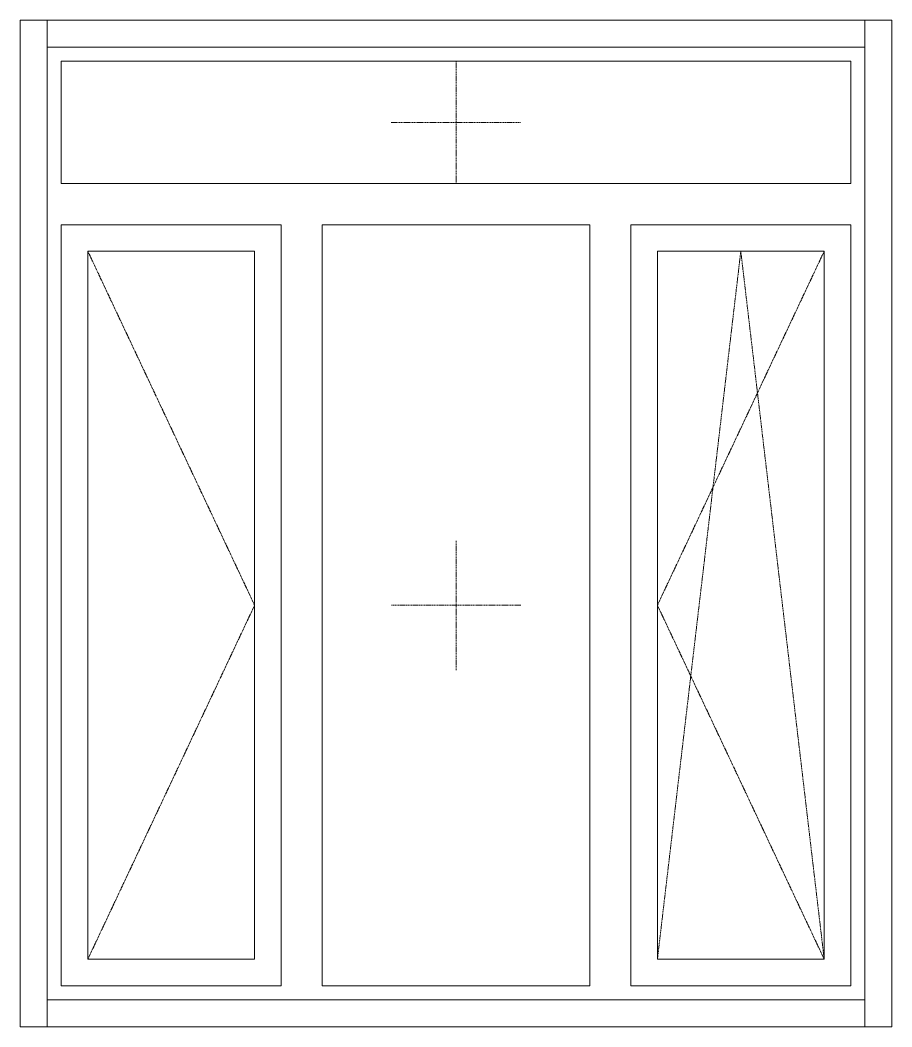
# Model space of a CAD drawing. Header units: millimetres. Extents: x -515342 to 330399, y -224905 to 507333.
# Drawn here: x 253436 to 255046, y 9578 to 11438 of the extents above; entities that cross this region are included whole.
import ezdxf

# ---------------------------------------------------------------- set-up
doc = ezdxf.new("R2010")
doc.units = ezdxf.units.MM
doc.linetypes.add('ASVP_Штриховая_ш2 п1', pattern=[3, 2, -1])
doc.layers.get('0').update_dxf_attribs({"lineweight": 0})
for name, color, linetype, lineweight in [('Витраж', 7, 'Continuous', 0), ('Окна', 7, 'Continuous', 0), ('Окна открывание', 7, 'Continuous', 0)]:
    doc.layers.add(name, color=color, linetype=linetype, lineweight=lineweight)

# ---------------------------------------------------------------- blocks, each defined once
blk = doc.blocks.new('Окно_ПВХ_3Створки_1Фрамуга-верх - АР_Окно_ОП_1820_h_х1570_3ст2фр-в-V64-О_АР_Эскиз_Фасад 1-12 копия 1')
at = {"layer": 'Окна открывание'}
h = blk.add_hatch(dxfattribs=at)
h.set_pattern_fill('FP_1', color=256, style=0, pattern_type=2)
h.set_pattern_definition([(236.31, (995.8, 1244.6), (-1777.996, -3556.002), [641.07, -5769.6]), (236.31, (1031.34, 1137.9), (-1777.996, -3556.002), [384.64, -6026.03]), (236.31, (818, 1137.9), (-1777.996, -3556.002), [384.64, -6026.03])])
h.paths.add_polyline_path([(30675, 7586), (31164.6, 7586), (31164.6, 8992), (30670.6, 8992), (30670.6, 7586)])
at = {"layer": 'Окна'}
for p, q in [((31646.6, 9294), (30188.6, 9294)), ((30188.6, 9294), (30188.6, 9068)), ((31646.6, 9068), (31646.6, 9294)), ((31646.6, 9068), (30188.6, 9068)), ((30594.6, 8992), (30188.6, 8992)), ((30188.6, 8992), (30188.6, 7586)), ((30594.6, 7586), (30594.6, 8992)), ((31164.6, 8992), (30670.6, 8992)), ((30670.6, 7586), (30670.6, 8992)), ((31164.6, 7586), (31164.6, 8992)), ((31646.6, 8992), (31240.6, 8992)), ((31240.6, 7586), (31240.6, 8992)), ((31646.6, 7586), (31646.6, 8992)), ((30237.6, 8943), (30237.6, 7635)), ((30545.6, 8943), (30237.6, 8943)), ((30545.6, 8943), (30545.6, 7635)), ((31289.6, 8943), (31289.6, 7635)), ((31597.6, 8943), (31289.6, 8943)), ((31597.6, 8943), (31597.6, 7635)), ((30237.6, 7635), (30545.6, 7635)), ((31289.6, 7635), (31597.6, 7635)), ((30188.6, 7586), (30594.6, 7586)), ((30670.6, 7586), (31164.6, 7586)), ((31240.6, 7586), (31646.6, 7586))]:
    blk.add_line(p, q, dxfattribs=at)
at = {"layer": 'Окна открывание', "linetype": 'ASVP_Штриховая_ш2 п1'}
for p, q in [((30917.6, 9068), (30917.6, 9294)), ((30797.6, 9181), (31037.6, 9181)), ((30237.6, 8943), (30545.6, 8289)), ((31443.6, 8943), (31289.6, 7635)), ((31597.6, 8943), (31289.6, 8289)), ((31597.6, 7635), (31443.6, 8943)), ((30917.6, 8169), (30917.6, 8409)), ((30545.6, 8289), (30237.6, 7635)), ((31037.6, 8289), (30797.6, 8289)), ((31289.6, 8289), (31597.6, 7635))]:
    blk.add_line(p, q, dxfattribs=at)
blk = doc.blocks.new('Прямоугольный импост - АР_Откос_Металлический_50х330 Белый Правый-9899488-О_АР_Эскиз_Фасад 1-12 копия 1')
at = {"layer": 'Витраж'}
for p, q in [((30162.6, 2570), (30162.6, 2620)), ((31672.6, 2620), (30162.6, 2620)), ((31672.6, 2620), (31672.6, 2570)), ((31672.6, 2570), (30162.6, 2570))]:
    blk.add_line(p, q, dxfattribs=at)
blk = doc.blocks.new('Прямоугольный импост - АР_Откос_Металлический_50х330 Белый Левый-9898756-О_АР_Эскиз_Фасад 1-12 копия 1')
at = {"layer": 'Витраж'}
for p, q in [((30162.6, 760), (30162.6, 810)), ((30162.6, 810), (31672.6, 810)), ((31672.6, 810), (31672.6, 760)), ((30162.6, 760), (31672.6, 760))]:
    blk.add_line(p, q, dxfattribs=at)
blk = doc.blocks.new('Прямоугольный импост - АР_Откос_Металлический_50х330 Белый Правый-9899489-О_АР_Эскиз_Фасад 1-12 копия 1')
at = {"layer": 'Витраж'}
for p, q in [((30112.6, 2620), (30162.6, 2620)), ((30112.6, 2620), (30112.6, 760)), ((30162.6, 2620), (30162.6, 760)), ((30162.6, 760), (30112.6, 760))]:
    blk.add_line(p, q, dxfattribs=at)
blk = doc.blocks.new('Прямоугольный импост - АР_Откос_Металлический_50х330 Белый Левый-9898757-О_АР_Эскиз_Фасад 1-12 копия 1')
at = {"layer": 'Витраж'}
for p, q in [((31672.6, 2620), (31722.6, 2620)), ((31672.6, 760), (31672.6, 2620)), ((31722.6, 760), (31722.6, 2620)), ((31722.6, 760), (31672.6, 760))]:
    blk.add_line(p, q, dxfattribs=at)
blk = doc.blocks.new('СД_Люблино_Фасады_rvt-1-О_АР_Эскиз_Фасад 1-12 копия 1')
at = {"layer": 'Витраж', "lineweight": 9}
for name in ['Прямоугольный импост - АР_Откос_Металлический_50х330 Белый Правый-9899489-О_АР_Эскиз_Фасад 1-12 копия 1', 'Прямоугольный импост - АР_Откос_Металлический_50х330 Белый Правый-9899488-О_АР_Эскиз_Фасад 1-12 копия 1', 'Прямоугольный импост - АР_Откос_Металлический_50х330 Белый Левый-9898757-О_АР_Эскиз_Фасад 1-12 копия 1', 'Прямоугольный импост - АР_Откос_Металлический_50х330 Белый Левый-9898756-О_АР_Эскиз_Фасад 1-12 копия 1']:
    blk.add_blockref(name, (0, 6750), dxfattribs=at)
at = {"layer": 'Окна', "lineweight": 9}
blk.add_blockref('Окно_ПВХ_3Створки_1Фрамуга-верх - АР_Окно_ОП_1820_h_х1570_3ст2фр-в-V64-О_АР_Эскиз_Фасад 1-12 копия 1', (0, 0), dxfattribs=at)

msp = doc.modelspace()

# ---------------------------------------------------------------- block references
msp.add_blockref('СД_Люблино_Фасады_rvt-1-О_АР_Эскиз_Фасад 1-12 копия 1', (223323.3997, 2067.7355))

doc.saveas('drawing.dxf')
